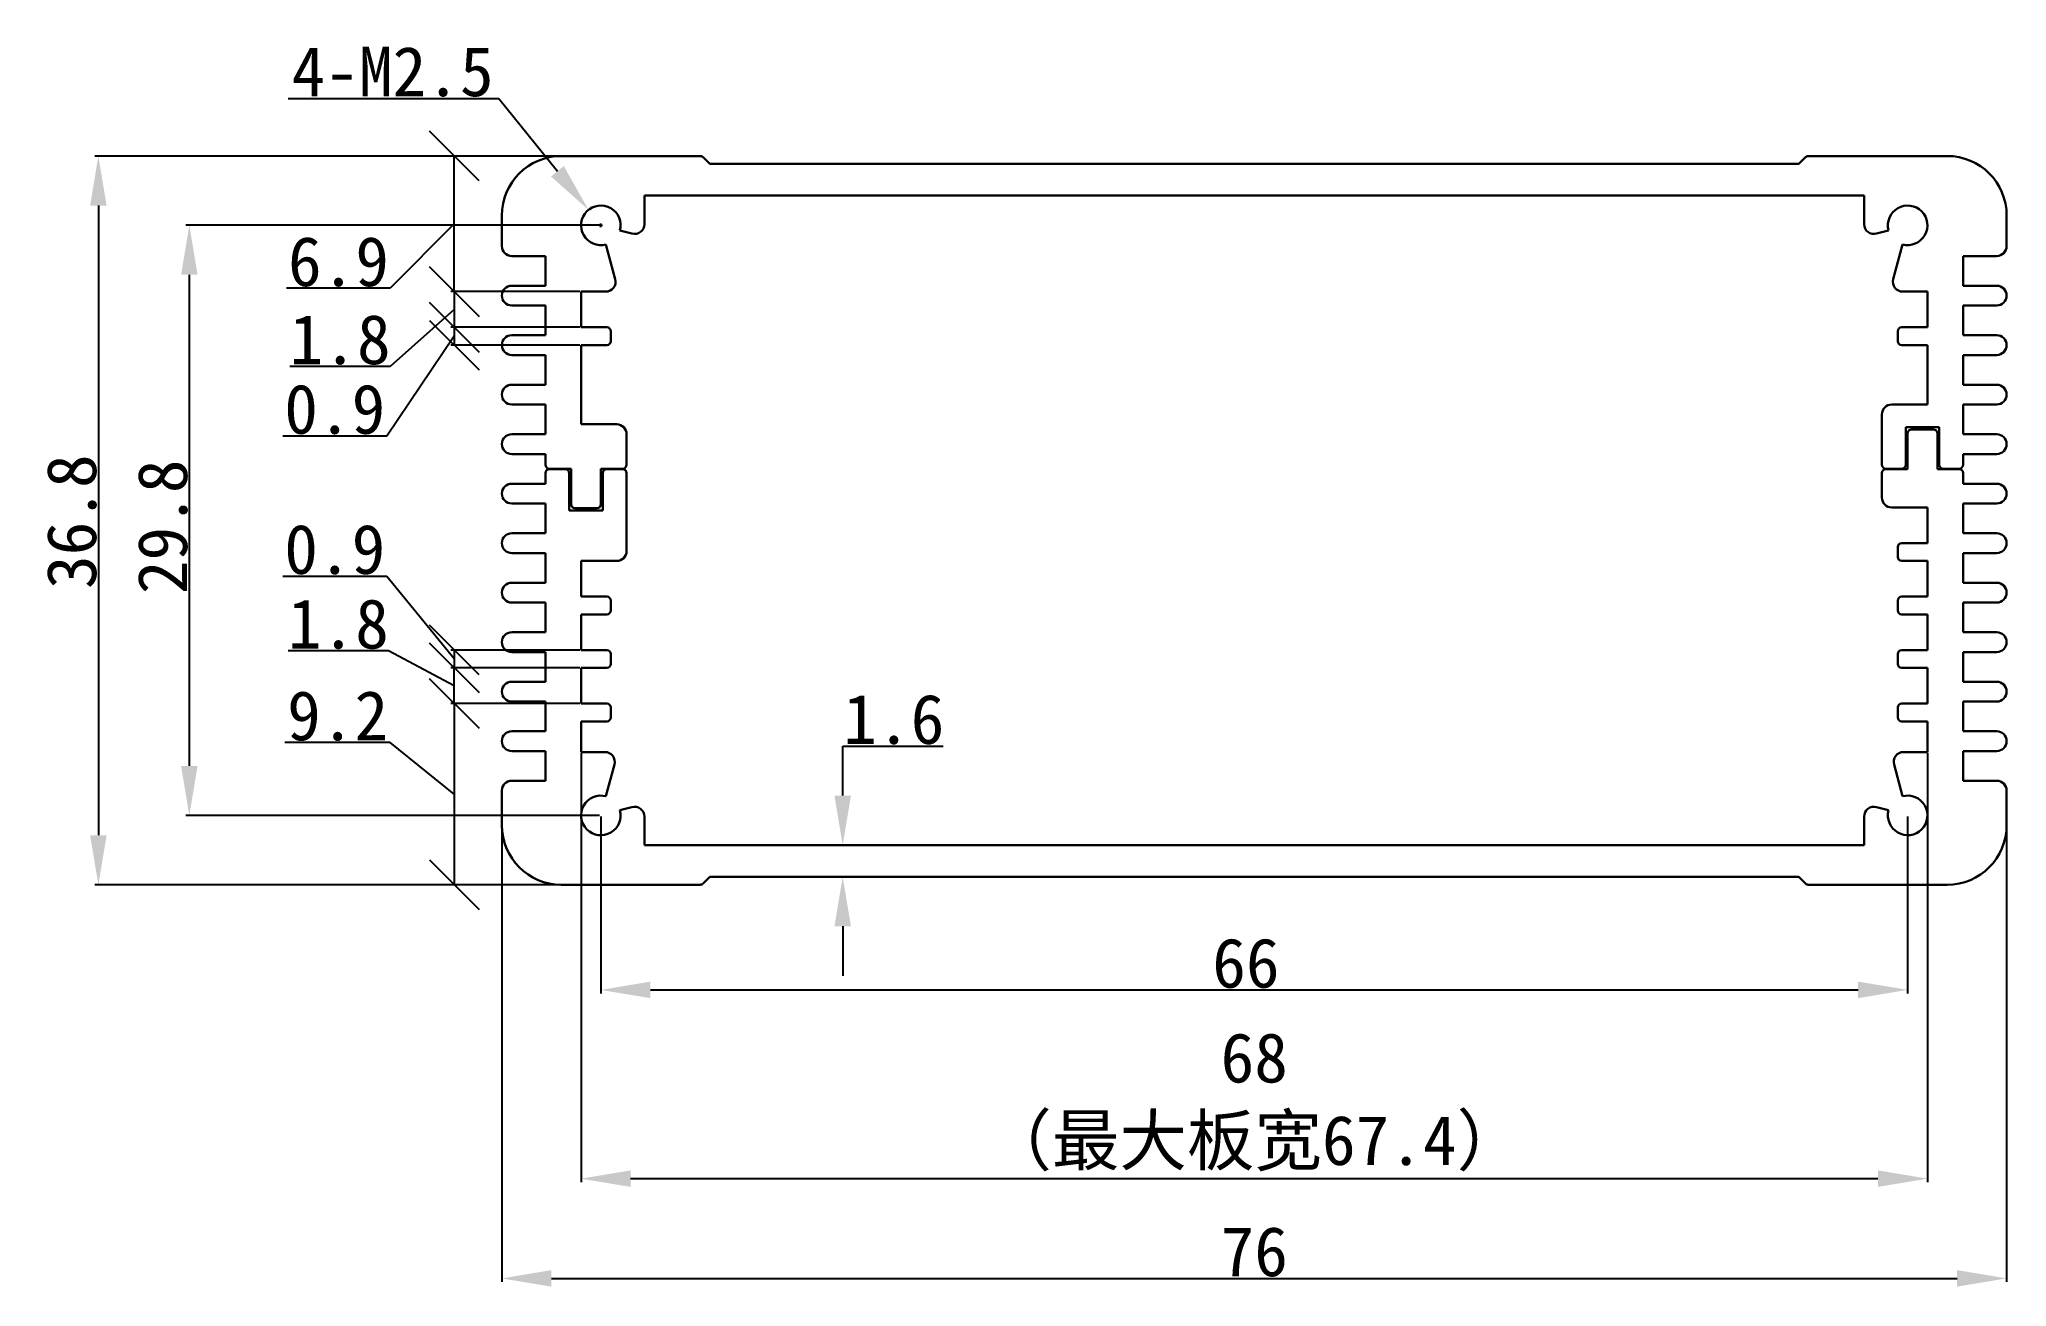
# Model space of a CAD drawing. Header units: inches. Extents: x 520.1 to 619.4, y 639.8 to 702.7.
import ezdxf

# ---------------------------------------------------------------- set-up
doc = ezdxf.new("R2010")
doc.units = ezdxf.units.IN
doc.header["$MEASUREMENT"] = 0
doc.layers.get('0').update_dxf_attribs({"color": 1})
doc.layers.get('Defpoints').update_dxf_attribs({"color": 3})
doc.layers.add('壳体层', color=7, linetype='Continuous', lineweight=30)
doc.layers.add('标注层', color=7, linetype='Continuous')
doc.layers.add('槽宽标注', color=30, linetype='Continuous')
doc.styles.get("Standard").update_dxf_attribs({"font": 'simhei.ttf'})
doc.dimstyles.get("Standard").update_dxf_attribs({"dimtxt": 2.5, "dimasz": 2.5, "dimexe": 0.18, "dimexo": 0.0625, "dimgap": 0.09, "dimtad": 1, "dimtoh": 1, "dimdec": 1, "dimzin": 0, "dimdsep": 46, "dimtxsty": 'Standard', "dimcen": 0.09, "dimadec": 0, "dimazin": 0, "dimtfac": 1, "dimtdec": 1, "dimtofl": 0, "dimtmove": 0, "dimatfit": 3, "dimfxl": 1, "dimtolj": 1, "dimtzin": 0, "dimarcsym": 0})

# ---------------------------------------------------------------- blocks, each defined once
blk = doc.blocks.new('*D166')
at = {"layer": 'Defpoints', "color": 0, "transparency": 16777216}
for p in [(546.424, 696.855), (523.045, 660.055), (546.424, 660.055)]:
    blk.add_point(p, dxfattribs=at)
at = {"layer": '标注层', "color": 0, "lineweight": -2, "transparency": 16777216}
for p, q in [((546.362, 696.855), (522.865, 696.855)), ((523.045, 694.355), (523.045, 662.555)), ((546.362, 660.055), (522.865, 660.055))]:
    blk.add_line(p, q, dxfattribs=at)
at = {"layer": '标注层', "color": 0, "transparency": 16777216}
for points in [[(522.629, 694.355), (523.462, 694.355), (523.045, 696.855)], [(522.629, 662.555), (523.462, 662.555), (523.045, 660.055)]]:
    blk.add_solid(points, dxfattribs=at)
at = {"layer": '标注层', "color": 0, "transparency": 16777216, "insert": (521.705, 678.388), "char_height": 2.5, "attachment_point": 5, "rotation": 90}
blk.add_mtext('\\A1;36.8', dxfattribs=at)
blk = doc.blocks.new('*D167')
at = {"layer": 'Defpoints', "color": 0, "transparency": 16777216}
for p in [(548.424, 693.355), (527.639, 663.555), (548.424, 663.555)]:
    blk.add_point(p, dxfattribs=at)
at = {"layer": '标注层', "color": 0, "lineweight": -2, "transparency": 16777216}
for p, q in [((548.362, 693.355), (527.459, 693.355)), ((527.639, 690.855), (527.639, 666.055)), ((548.362, 663.555), (527.459, 663.555))]:
    blk.add_line(p, q, dxfattribs=at)
at = {"layer": '标注层', "color": 0, "transparency": 16777216}
for points in [[(527.223, 690.855), (528.056, 690.855), (527.639, 693.355)], [(527.223, 666.055), (528.056, 666.055), (527.639, 663.555)]]:
    blk.add_solid(points, dxfattribs=at)
at = {"layer": '标注层', "color": 0, "transparency": 16777216, "insert": (526.299, 678.128), "char_height": 2.5, "attachment_point": 5, "rotation": 90}
blk.add_mtext('\\A1;29.8', dxfattribs=at)
blk = doc.blocks.new('*D168')
at = {"layer": 'Defpoints', "color": 0, "transparency": 16777216}
for p in [(547.798, 694.135), (548.424, 693.355)]:
    blk.add_point(p, dxfattribs=at)
at = {"layer": '标注层', "color": 0, "lineweight": -2, "transparency": 16777216}
for p, q in [((532.634, 699.766), (543.271, 699.766)), ((543.271, 699.766), (546.231, 696.084)), ((548.334, 693.355), (548.514, 693.355)), ((548.424, 693.265), (548.424, 693.445))]:
    blk.add_line(p, q, dxfattribs=at)
at = {"layer": '标注层', "color": 0, "transparency": 16777216}
blk.add_solid([(546.556, 696.345), (545.907, 695.822), (547.798, 694.135)], dxfattribs=at)
at = {"layer": '标注层', "color": 0, "transparency": 16777216, "insert": (537.907, 701.106), "char_height": 2.5, "attachment_point": 5}
blk.add_mtext('\\A1;4-M2.5', dxfattribs=at)
blk = doc.blocks.new('*D169')
at = {"layer": 'Defpoints', "color": 0, "transparency": 16777216}
for p in [(543.424, 663.055), (619.424, 663.055), (619.424, 640.173)]:
    blk.add_point(p, dxfattribs=at)
at = {"layer": '标注层', "color": 0, "lineweight": -2, "transparency": 16777216}
for p, q in [((543.424, 662.993), (543.424, 639.993)), ((619.424, 662.993), (619.424, 639.993)), ((545.924, 640.173), (616.924, 640.173))]:
    blk.add_line(p, q, dxfattribs=at)
at = {"layer": '标注层', "color": 0, "transparency": 16777216}
for points in [[(545.924, 640.59), (545.924, 639.756), (543.424, 640.173)], [(616.924, 640.59), (616.924, 639.756), (619.424, 640.173)]]:
    blk.add_solid(points, dxfattribs=at)
at = {"layer": '标注层', "color": 0, "transparency": 16777216, "insert": (581.424, 641.513), "char_height": 2.5, "attachment_point": 5}
blk.add_mtext('\\A1;76', dxfattribs=at)
blk = doc.blocks.new('*D170')
at = {"layer": 'Defpoints', "color": 0, "transparency": 16777216}
for p in [(548.424, 663.555), (614.424, 663.555), (614.424, 654.743)]:
    blk.add_point(p, dxfattribs=at)
at = {"layer": '标注层', "color": 0, "lineweight": -2, "transparency": 16777216}
for p, q in [((548.424, 663.493), (548.424, 654.563)), ((614.424, 663.493), (614.424, 654.563)), ((550.924, 654.743), (611.924, 654.743))]:
    blk.add_line(p, q, dxfattribs=at)
at = {"layer": '标注层', "color": 0, "transparency": 16777216}
for points in [[(550.924, 655.16), (550.924, 654.326), (548.424, 654.743)], [(611.924, 655.16), (611.924, 654.326), (614.424, 654.743)]]:
    blk.add_solid(points, dxfattribs=at)
at = {"layer": '标注层', "color": 0, "transparency": 16777216, "insert": (581.003, 656.083), "char_height": 2.5, "attachment_point": 5}
blk.add_mtext('\\A1;66', dxfattribs=at)
blk = doc.blocks.new('*D171')
at = {"layer": 'Defpoints', "color": 0, "transparency": 16777216}
for p in [(547.424, 666.755), (615.424, 666.755), (615.424, 645.21)]:
    blk.add_point(p, dxfattribs=at)
at = {"layer": '槽宽标注', "color": 0, "lineweight": -2, "transparency": 16777216}
for p, q in [((547.424, 666.693), (547.424, 645.03)), ((615.424, 666.693), (615.424, 645.03)), ((549.924, 645.21), (612.924, 645.21))]:
    blk.add_line(p, q, dxfattribs=at)
at = {"layer": '槽宽标注', "color": 0, "transparency": 16777216}
for points in [[(549.924, 645.627), (549.924, 644.794), (547.424, 645.21)], [(612.924, 645.627), (612.924, 644.794), (615.424, 645.21)]]:
    blk.add_solid(points, dxfattribs=at)
at = {"layer": '槽宽标注', "color": 0, "transparency": 16777216, "insert": (581.424, 649.069), "char_height": 2.5, "attachment_point": 5}
blk.add_mtext('\\A1;68\\P（最大板宽67.4）', dxfattribs=at)
blk = doc.blocks.new('*D172')
at = {"layer": 'Defpoints', "color": 0, "transparency": 16777216}
for p in [(560.638, 662.055), (560.638, 662.055), (560.638, 660.455)]:
    blk.add_point(p, dxfattribs=at)
at = {"layer": '标注层', "color": 0, "lineweight": -2, "transparency": 16777216}
for p, q in [((560.638, 664.555), (560.638, 667.055)), ((560.638, 667.055), (565.714, 667.055)), ((560.575, 662.055), (560.458, 662.055)), ((560.575, 660.455), (560.458, 660.455)), ((560.638, 657.955), (560.638, 655.455))]:
    blk.add_line(p, q, dxfattribs=at)
at = {"layer": '标注层', "color": 0, "transparency": 16777216}
for points in [[(560.221, 664.555), (561.054, 664.555), (560.638, 662.055)], [(560.221, 657.955), (561.054, 657.955), (560.638, 660.455)]]:
    blk.add_solid(points, dxfattribs=at)
at = {"layer": '标注层', "color": 0, "transparency": 16777216, "insert": (563.221, 668.395), "char_height": 2.5, "attachment_point": 5}
blk.add_mtext('\\A1;1.6', dxfattribs=at)
blk = doc.blocks.new('_Oblique')
at = {"color": 0, "linetype": 'ByBlock', "lineweight": -2}
blk.add_line((-0.5, -0.5), (0.5, 0.5), dxfattribs=at)
blk = doc.blocks.new('*D176')
at = {"layer": 'Defpoints', "color": 0, "transparency": 16777216}
for p in [(541.021, 671.005), (547.424, 671.005), (547.424, 669.205)]:
    blk.add_point(p, dxfattribs=at)
at = {"layer": '标注层', "color": 0, "lineweight": -2, "transparency": 16777216}
for p, q in [((537.701, 671.871), (532.634, 671.871)), ((541.021, 670.105), (537.701, 671.871)), ((547.362, 671.005), (540.841, 671.005)), ((541.021, 669.205), (541.021, 671.005)), ((547.362, 669.205), (540.841, 669.205))]:
    blk.add_line(p, q, dxfattribs=at)
at = {"layer": '标注层', "color": 0, "lineweight": -2, "transparency": 16777216, "xscale": 2.5, "yscale": 2.5, "zscale": 2.5}
for p, rotation in [((541.021, 671.005), 90), ((541.021, 669.205), 270)]:
    blk.add_blockref('_Oblique', p, dxfattribs=dict(at, rotation=rotation))
at = {"layer": '标注层', "color": 0, "transparency": 16777216, "insert": (535.167, 673.211), "char_height": 2.5, "attachment_point": 5}
blk.add_mtext('\\A1;1.8', dxfattribs=at)
blk = doc.blocks.new('*D177')
at = {"layer": 'Defpoints', "color": 0, "transparency": 16777216}
for p in [(547.424, 669.205), (541.021, 660.055), (546.424, 660.055)]:
    blk.add_point(p, dxfattribs=at)
at = {"layer": '标注层', "color": 0, "lineweight": -2, "transparency": 16777216}
for p, q in [((547.362, 669.205), (540.841, 669.205)), ((541.021, 669.205), (541.021, 660.055)), ((537.791, 667.236), (532.471, 667.236)), ((541.021, 664.63), (537.791, 667.236)), ((546.362, 660.055), (540.841, 660.055))]:
    blk.add_line(p, q, dxfattribs=at)
at = {"layer": '标注层', "color": 0, "lineweight": -2, "transparency": 16777216, "xscale": 2.5, "yscale": 2.5, "zscale": 2.5}
for p, rotation in [((541.021, 669.205), 90), ((541.021, 660.055), 270)]:
    blk.add_blockref('_Oblique', p, dxfattribs=dict(at, rotation=rotation))
at = {"layer": '标注层', "color": 0, "transparency": 16777216, "insert": (535.131, 668.576), "char_height": 2.5, "attachment_point": 5}
blk.add_mtext('\\A1;9.2', dxfattribs=at)
blk = doc.blocks.new('*D178')
at = {"layer": 'Defpoints', "color": 0, "transparency": 16777216}
for p in [(547.424, 671.905), (541.021, 671.005), (547.424, 671.005)]:
    blk.add_point(p, dxfattribs=at)
at = {"layer": '标注层', "color": 0, "lineweight": -2, "transparency": 16777216}
for p, q in [((537.611, 675.624), (532.361, 675.624)), ((541.021, 671.455), (537.611, 675.624)), ((547.362, 671.905), (540.841, 671.905)), ((541.021, 671.905), (541.021, 671.005)), ((547.362, 671.005), (540.841, 671.005))]:
    blk.add_line(p, q, dxfattribs=at)
at = {"layer": '标注层', "color": 0, "lineweight": -2, "transparency": 16777216, "xscale": 2.5, "yscale": 2.5, "zscale": 2.5}
for p, rotation in [((541.021, 671.905), 90), ((541.021, 671.005), 270)]:
    blk.add_blockref('_Oblique', p, dxfattribs=dict(at, rotation=rotation))
at = {"layer": '标注层', "color": 0, "transparency": 16777216, "insert": (534.986, 676.978), "char_height": 2.5, "attachment_point": 5}
blk.add_mtext('\\A1;0.9', dxfattribs=at)
blk = doc.blocks.new('*D179')
at = {"layer": 'Defpoints', "color": 0, "transparency": 16777216}
for p in [(541.021, 696.855), (546.424, 696.855), (547.424, 690.005)]:
    blk.add_point(p, dxfattribs=at)
at = {"layer": '标注层', "color": 0, "lineweight": -2, "transparency": 16777216}
for p, q in [((546.362, 696.855), (540.841, 696.855)), ((541.021, 690.005), (541.021, 696.855)), ((541.021, 693.43), (537.791, 690.173)), ((537.791, 690.173), (532.555, 690.173)), ((547.362, 690.005), (540.841, 690.005))]:
    blk.add_line(p, q, dxfattribs=at)
at = {"layer": '标注层', "color": 0, "lineweight": -2, "transparency": 16777216, "xscale": 2.5, "yscale": 2.5, "zscale": 2.5}
for p, rotation in [((541.021, 696.855), 90), ((541.021, 690.005), 270)]:
    blk.add_blockref('_Oblique', p, dxfattribs=dict(at, rotation=rotation))
at = {"layer": '标注层', "color": 0, "transparency": 16777216, "insert": (535.173, 691.513), "char_height": 2.5, "attachment_point": 5}
blk.add_mtext('\\A1;6.9', dxfattribs=at)
blk = doc.blocks.new('*D180')
at = {"layer": 'Defpoints', "color": 0, "transparency": 16777216}
for p in [(547.424, 690.005), (541.021, 688.205), (547.424, 688.205)]:
    blk.add_point(p, dxfattribs=at)
at = {"layer": '标注层', "color": 0, "lineweight": -2, "transparency": 16777216}
for p, q in [((547.362, 690.005), (540.841, 690.005)), ((541.021, 690.005), (541.021, 688.205)), ((541.021, 689.105), (537.791, 686.232)), ((547.362, 688.205), (540.841, 688.205)), ((537.791, 686.232), (532.724, 686.232))]:
    blk.add_line(p, q, dxfattribs=at)
at = {"layer": '标注层', "color": 0, "lineweight": -2, "transparency": 16777216, "xscale": 2.5, "yscale": 2.5, "zscale": 2.5}
for p, rotation in [((541.021, 690.005), 90), ((541.021, 688.205), 270)]:
    blk.add_blockref('_Oblique', p, dxfattribs=dict(at, rotation=rotation))
at = {"layer": '标注层', "color": 0, "transparency": 16777216, "insert": (535.257, 687.572), "char_height": 2.5, "attachment_point": 5}
blk.add_mtext('\\A1;1.8', dxfattribs=at)
blk = doc.blocks.new('*D181')
at = {"layer": 'Defpoints', "color": 0, "transparency": 16777216}
for p in [(547.424, 688.205), (541.021, 687.305), (547.424, 687.305)]:
    blk.add_point(p, dxfattribs=at)
at = {"layer": '标注层', "color": 0, "lineweight": -2, "transparency": 16777216}
for p, q in [((541.021, 687.755), (537.611, 682.704)), ((547.362, 688.205), (540.841, 688.205)), ((541.021, 688.205), (541.021, 687.305)), ((547.362, 687.305), (540.841, 687.305)), ((537.611, 682.704), (532.361, 682.704))]:
    blk.add_line(p, q, dxfattribs=at)
at = {"layer": '标注层', "color": 0, "lineweight": -2, "transparency": 16777216, "xscale": 2.5, "yscale": 2.5, "zscale": 2.5}
for p, rotation in [((541.021, 688.205), 90), ((541.021, 687.305), 270)]:
    blk.add_blockref('_Oblique', p, dxfattribs=dict(at, rotation=rotation))
at = {"layer": '标注层', "color": 0, "transparency": 16777216, "insert": (534.986, 684.058), "char_height": 2.5, "attachment_point": 5}
blk.add_mtext('\\A1;0.9', dxfattribs=at)

msp = doc.modelspace()

# ---------------------------------------------------------------- linework, layer by layer
at = {"layer": '壳体层', "color": 7, "linetype": 'Continuous'}
for p, q in [((546.424, 696.855), (553.441, 696.855)), ((553.924, 696.455), (553.583, 696.797)), ((609.265, 696.797), (608.924, 696.455)), ((609.407, 696.855), (616.424, 696.855)), ((608.924, 696.455), (553.924, 696.455)), ((612.224, 694.855), (550.624, 694.855)), ((550.624, 694.855), (550.624, 693.418)), ((612.224, 694.855), (612.224, 693.418)), ((543.424, 693.855), (543.424, 692.305)), ((619.424, 692.305), (619.424, 693.855)), ((549.995, 692.935), (549.39, 693.097)), ((612.853, 692.935), (613.458, 693.097)), ((543.924, 691.805), (545.624, 691.805)), ((545.624, 691.805), (545.624, 690.305)), ((548.683, 692.39), (549.153, 690.635)), ((614.165, 692.39), (613.695, 690.635)), ((617.224, 691.805), (618.924, 691.805)), ((617.224, 691.805), (617.224, 690.305)), ((543.924, 690.305), (545.624, 690.305)), ((547.424, 690.005), (548.67, 690.005)), ((547.424, 690.005), (547.424, 688.205)), ((614.178, 690.005), (615.424, 690.005)), ((615.424, 688.205), (615.424, 690.005)), ((617.224, 690.305), (618.924, 690.305)), ((543.924, 689.305), (545.624, 689.305)), ((545.624, 689.305), (545.624, 687.805)), ((617.224, 689.305), (618.924, 689.305)), ((617.224, 689.305), (617.224, 687.805)), ((543.924, 687.805), (545.624, 687.805)), ((547.424, 688.205), (548.724, 688.205)), ((548.924, 688.005), (548.924, 687.505)), ((613.924, 688.005), (613.924, 687.505)), ((615.424, 688.205), (614.124, 688.205)), ((617.224, 687.805), (618.924, 687.805)), ((543.924, 686.805), (545.624, 686.805)), ((545.624, 686.805), (545.624, 685.305)), ((548.724, 687.305), (547.424, 687.305)), ((547.424, 687.305), (547.424, 683.305)), ((614.124, 687.305), (615.424, 687.305)), ((615.424, 687.305), (615.424, 684.305)), ((617.224, 686.805), (618.924, 686.805)), ((617.224, 686.805), (617.224, 685.305)), ((543.924, 685.305), (545.624, 685.305)), ((617.224, 685.305), (618.924, 685.305)), ((543.924, 684.305), (545.624, 684.305)), ((545.624, 684.305), (545.624, 682.805)), ((613.124, 681.265), (613.124, 683.805)), ((615.424, 684.305), (613.624, 684.305)), ((617.224, 684.305), (618.924, 684.305)), ((617.224, 684.305), (617.224, 682.805)), ((543.924, 682.805), (545.624, 682.805)), ((547.424, 683.305), (549.224, 683.305)), ((549.724, 681.265), (549.724, 682.805)), ((614.324, 681.265), (614.324, 683.165)), ((614.324, 683.165), (616.024, 683.165)), ((614.424, 682.845), (614.424, 681.045)), ((615.724, 683.045), (614.624, 683.045)), ((615.924, 681.045), (615.924, 682.845)), ((616.024, 683.165), (616.024, 681.265)), ((617.224, 682.805), (618.924, 682.805)), ((545.624, 681.805), (543.924, 681.805)), ((545.624, 681.265), (545.624, 681.805)), ((617.224, 681.805), (618.924, 681.805)), ((617.224, 681.265), (617.224, 681.805)), ((545.624, 680.845), (545.624, 680.305)), ((546.924, 681.065), (545.824, 681.065)), ((545.824, 681.045), (546.624, 681.045)), ((546.824, 680.845), (546.824, 678.945)), ((546.924, 681.065), (546.924, 679.265)), ((548.424, 681.065), (549.524, 681.065)), ((548.424, 679.265), (548.424, 681.065)), ((548.524, 678.945), (548.524, 680.845)), ((548.724, 681.045), (549.524, 681.045)), ((549.724, 680.845), (549.724, 676.905)), ((613.124, 680.845), (613.124, 679.605)), ((613.324, 681.065), (614.124, 681.065)), ((614.424, 681.045), (613.324, 681.045)), ((617.024, 681.045), (615.924, 681.045)), ((616.224, 681.065), (617.024, 681.065)), ((617.224, 680.845), (617.224, 680.305)), ((543.924, 680.305), (545.624, 680.305)), ((618.924, 680.305), (617.224, 680.305)), ((543.924, 679.305), (545.624, 679.305)), ((545.624, 679.305), (545.624, 677.805)), ((548.524, 678.945), (546.824, 678.945)), ((547.124, 679.065), (548.224, 679.065)), ((613.624, 679.105), (615.424, 679.105)), ((615.424, 677.305), (615.424, 679.105)), ((618.924, 679.305), (617.224, 679.305)), ((617.224, 679.305), (617.224, 677.805)), ((543.924, 677.805), (545.624, 677.805)), ((618.924, 677.805), (617.224, 677.805)), ((543.924, 676.805), (545.624, 676.805)), ((545.624, 676.805), (545.624, 675.305)), ((613.924, 676.605), (613.924, 677.105)), ((614.124, 677.305), (615.424, 677.305)), ((618.924, 676.805), (617.224, 676.805)), ((617.224, 676.805), (617.224, 675.305)), ((547.424, 676.405), (549.224, 676.405)), ((547.424, 674.605), (547.424, 676.405)), ((615.424, 676.405), (614.124, 676.405)), ((615.424, 674.605), (615.424, 676.405)), ((543.924, 675.305), (545.624, 675.305)), ((618.924, 675.305), (617.224, 675.305)), ((543.924, 674.305), (545.624, 674.305)), ((545.624, 674.305), (545.624, 672.805)), ((548.724, 674.605), (547.424, 674.605)), ((547.424, 673.705), (548.724, 673.705)), ((547.424, 671.905), (547.424, 673.705)), ((548.924, 673.905), (548.924, 674.405)), ((613.924, 673.905), (613.924, 674.405)), ((614.124, 674.605), (615.424, 674.605)), ((615.424, 673.705), (614.124, 673.705)), ((615.424, 671.905), (615.424, 673.705)), ((618.924, 674.305), (617.224, 674.305)), ((617.224, 674.305), (617.224, 672.805)), ((543.924, 672.805), (545.624, 672.805)), ((618.924, 672.805), (617.224, 672.805)), ((543.924, 671.805), (545.624, 671.805)), ((545.624, 671.805), (545.624, 670.305)), ((548.724, 671.905), (547.424, 671.905)), ((548.924, 671.205), (548.924, 671.705)), ((613.924, 671.205), (613.924, 671.705)), ((614.124, 671.905), (615.424, 671.905)), ((618.924, 671.805), (617.224, 671.805)), ((617.224, 671.805), (617.224, 670.305)), ((547.424, 671.005), (548.724, 671.005)), ((547.424, 669.205), (547.424, 671.005)), ((615.424, 671.005), (614.124, 671.005)), ((615.424, 669.205), (615.424, 671.005)), ((543.924, 670.305), (545.624, 670.305)), ((618.924, 670.305), (617.224, 670.305)), ((543.924, 669.305), (545.624, 669.305)), ((545.624, 669.305), (545.624, 667.805)), ((548.724, 669.205), (547.424, 669.205)), ((548.924, 668.505), (548.924, 669.005)), ((613.924, 668.505), (613.924, 669.005)), ((614.124, 669.205), (615.424, 669.205)), ((618.924, 669.305), (617.224, 669.305)), ((617.224, 669.305), (617.224, 667.805)), ((543.924, 667.805), (545.624, 667.805)), ((547.424, 668.305), (548.724, 668.305)), ((547.424, 666.755), (547.424, 668.305)), ((615.424, 668.305), (614.124, 668.305)), ((615.424, 666.755), (615.424, 668.305)), ((618.924, 667.805), (617.224, 667.805)), ((543.924, 666.805), (545.624, 666.805)), ((545.624, 666.805), (545.624, 665.305)), ((547.424, 666.755), (548.63, 666.755)), ((615.424, 666.755), (614.218, 666.755)), ((618.924, 666.805), (617.224, 666.805)), ((617.224, 666.805), (617.224, 665.305)), ((548.683, 664.521), (549.113, 666.126)), ((614.165, 664.521), (613.735, 666.126)), ((543.424, 663.055), (543.424, 664.805)), ((543.924, 665.305), (545.624, 665.305)), ((618.924, 665.305), (617.224, 665.305)), ((619.424, 663.055), (619.424, 664.805)), ((549.995, 663.976), (549.39, 663.814)), ((612.853, 663.976), (613.458, 663.814)), ((550.624, 662.055), (550.624, 663.493)), ((612.224, 662.055), (612.224, 663.493)), ((612.224, 662.055), (550.624, 662.055)), ((546.424, 660.055), (553.441, 660.055)), ((553.924, 660.455), (553.583, 660.114)), ((608.924, 660.455), (553.924, 660.455)), ((609.265, 660.114), (608.924, 660.455)), ((609.407, 660.055), (616.424, 660.055))]:
    msp.add_line(p, q, dxfattribs=at)
for centre, radius, start, end in [((546.424, 693.855), 3, 90, 180), ((553.441, 696.655), 0.2, 45, 90), ((609.407, 696.655), 0.2, 90, 135), ((616.424, 693.855), 3, 0, 90), ((548.424, 693.355), 1, 345, 285), ((614.424, 693.355), 1, 255, 195), ((550.124, 693.418), 0.5, 255, 0), ((612.724, 693.418), 0.5, 180, 285), ((543.924, 692.305), 0.5, 180, 270), ((618.924, 692.305), 0.5, 270, 0), ((548.67, 690.505), 0.5, 270, 15), ((614.178, 690.505), 0.5, 165, 270), ((543.924, 689.805), 0.5, 90, 270), ((618.924, 689.805), 0.5, 270, 90), ((543.924, 687.305), 0.5, 90, 270), ((548.724, 688.005), 0.2, 0, 90), ((614.124, 688.005), 0.2, 90, 180), ((618.924, 687.305), 0.5, 270, 90), ((548.724, 687.505), 0.2, 270, 0), ((614.124, 687.505), 0.2, 180, 270), ((543.924, 684.805), 0.5, 90, 270), ((618.924, 684.805), 0.5, 270, 90), ((613.624, 683.805), 0.5, 90, 180), ((543.924, 682.305), 0.5, 90, 270), ((549.224, 682.805), 0.5, 0, 90), ((614.624, 682.845), 0.2, 90, 180), ((615.724, 682.845), 0.2, 0, 90), ((618.924, 682.305), 0.5, 270, 90), ((545.824, 681.265), 0.2, 180, 270), ((545.824, 680.845), 0.2, 90, 180), ((546.624, 680.845), 0.2, 0, 90), ((548.724, 680.845), 0.2, 90, 180), ((549.524, 681.265), 0.2, 270, 0), ((549.524, 680.845), 0.2, 0, 90), ((613.324, 681.265), 0.2, 180, 270), ((613.324, 680.845), 0.2, 90, 180), ((614.124, 681.265), 0.2, 270, 0), ((616.224, 681.265), 0.2, 180, 270), ((617.024, 681.265), 0.2, 270, 0), ((617.024, 680.845), 0.2, 0, 90), ((543.924, 679.805), 0.5, 90, 270), ((618.924, 679.805), 0.5, 270, 90), ((547.124, 679.265), 0.2, 180, 270), ((548.224, 679.265), 0.2, 270, 0), ((613.624, 679.605), 0.5, 180, 270), ((543.924, 677.305), 0.5, 90, 270), ((618.924, 677.305), 0.5, 270, 90), ((549.224, 676.905), 0.5, 270, 0), ((614.124, 677.105), 0.2, 90, 180), ((614.124, 676.605), 0.2, 180, 270), ((543.924, 674.805), 0.5, 90, 270), ((618.924, 674.805), 0.5, 270, 90), ((548.724, 674.405), 0.2, 0, 90), ((548.724, 673.905), 0.2, 270, 0), ((614.124, 674.405), 0.2, 90, 180), ((614.124, 673.905), 0.2, 180, 270), ((543.924, 672.305), 0.5, 90, 270), ((618.924, 672.305), 0.5, 270, 90), ((548.724, 671.705), 0.2, 0, 90), ((614.124, 671.705), 0.2, 90, 180), ((548.724, 671.205), 0.2, 270, 0), ((614.124, 671.205), 0.2, 180, 270), ((543.924, 669.805), 0.5, 90, 270), ((618.924, 669.805), 0.5, 270, 90), ((548.724, 669.005), 0.2, 0, 90), ((614.124, 669.005), 0.2, 90, 180), ((543.924, 667.305), 0.5, 90, 270), ((548.724, 668.505), 0.2, 270, 0), ((614.124, 668.505), 0.2, 180, 270), ((618.924, 667.305), 0.5, 270, 90), ((548.63, 666.255), 0.5, 345, 90), ((614.218, 666.255), 0.5, 90, 195), ((543.924, 664.805), 0.5, 90, 180), ((618.924, 664.805), 0.5, 0, 90), ((548.424, 663.555), 1, 75, 15), ((550.124, 663.493), 0.5, 0, 105), ((612.724, 663.493), 0.5, 75, 180), ((614.424, 663.555), 1, 165, 105), ((546.424, 663.055), 3, 180, 270), ((616.424, 663.055), 3, 270, 0), ((553.441, 660.255), 0.2, 270, 315), ((609.407, 660.255), 0.2, 225, 270)]:
    msp.add_arc(centre, radius, start, end, dxfattribs=at)

# ---------------------------------------------------------------- dimensions: what is measured, and where the dimension line sits
at = {"layer": '标注层'}
dim = msp.add_radius_dim(center=(548.424, 693.355), mpoint=(547.798, 694.135), text='4-M2.5', dimstyle='Standard', dxfattribs=at)
dim.commit()
dim.dimension.update_dxf_attribs({"geometry": '*D168', "text_midpoint": (537.907, 699.766), "dimtype": 164})
for base, p1, p2, angle, picture, middle in [((541.020955487, 696.855497654), (547.424062694, 690.005497654), (546.424062694, 696.855497654), 90, '*D179', (537.70129116, 690.172537056)), ((541.021, 688.205), (547.424, 690.005), (547.424, 688.205), 90, '*D180', (537.701, 686.232)), ((541.021, 687.305), (547.424, 688.205), (547.424, 687.305), 90, '*D181', (537.521, 682.704)), ((541.021, 671.005), (547.424, 671.905), (547.424, 671.005), 270, '*D178', (537.521, 675.624)), ((541.021, 671.005), (547.424, 669.205), (547.424, 671.005), 90, '*D176', (537.611, 671.871)), ((541.020955487, 660.055497654), (547.424062694, 669.205497654), (546.424062694, 660.055497654), 270, '*D177', (537.70129116, 667.235793718))]:
    dim = msp.add_linear_dim(base=base, p1=p1, p2=p2, angle=angle, dimstyle='Standard', override={"dimblk1": 'Oblique', "dimblk2": 'Oblique', "dimsah": 1, "dimtmove": 1}, dxfattribs=at)
    dim.commit()
    dim.dimension.update_dxf_attribs({"geometry": picture, "text_midpoint": middle, "dimtype": 160})
for base, p1, p2, picture, middle in [((523.045, 660.055), (546.424, 696.855), (546.424, 660.055), '*D166', (523.045, 678.388)), ((527.639, 663.555), (548.424, 693.355), (548.424, 663.555), '*D167', (527.639, 678.128))]:
    dim = msp.add_linear_dim(base=base, p1=p1, p2=p2, angle=90, dimstyle='Standard', dxfattribs=at)
    dim.commit()
    dim.dimension.update_dxf_attribs({"geometry": picture, "text_midpoint": middle, "dimtype": 160})
dim = msp.add_linear_dim(base=(560.638, 662.055), p1=(560.638, 660.455), p2=(560.638, 662.055), angle=270, dimstyle='Standard', dxfattribs=at)
dim.commit()
dim.dimension.update_dxf_attribs({"geometry": '*D172', "text_midpoint": (563.221, 668.395)})
dim = msp.add_linear_dim(base=(619.424, 640.173), p1=(543.424, 663.055), p2=(619.424, 663.055), angle=180, dimstyle='Standard', override={"dimdec": 0}, dxfattribs=at)
dim.commit()
dim.dimension.update_dxf_attribs({"geometry": '*D169', "text_midpoint": (581.424, 641.513)})
dim = msp.add_linear_dim(base=(614.424, 654.743), p1=(548.424, 663.555), p2=(614.424, 663.555), dimstyle='Standard', override={"dimdec": 0}, dxfattribs=at)
dim.commit()
dim.dimension.update_dxf_attribs({"geometry": '*D170', "text_midpoint": (581.003, 654.743), "dimtype": 160})
at = {"layer": '槽宽标注'}
dim = msp.add_linear_dim(base=(615.424, 645.21), p1=(547.424, 666.755), p2=(615.424, 666.755), angle=180, text='<>\\P（最大板宽67.4）', dimstyle='Standard', override={"dimdec": 0}, dxfattribs=at)
dim.commit()
dim.dimension.update_dxf_attribs({"geometry": '*D171', "text_midpoint": (581.424, 649.069)})

doc.saveas('drawing.dxf')
